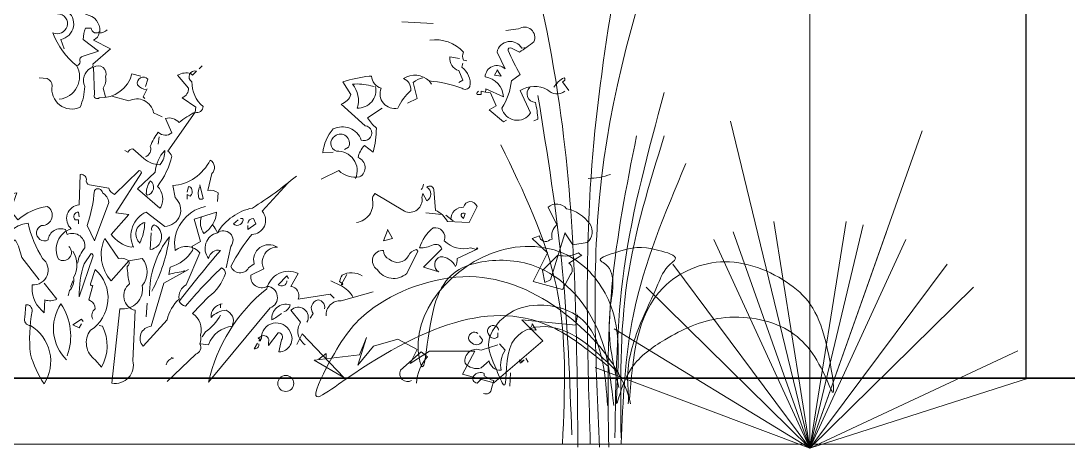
# Model space of a CAD drawing. Header units: millimetres. Extents: x 2033 to 2295, y 1536 to 1691.
# Drawn here: x 2145.155 to 2145.948, y 1628.112 to 1628.436 of the extents above; entities that cross this region are included whole.
import ezdxf

# ---------------------------------------------------------------- set-up
doc = ezdxf.new("R2010")
doc.units = ezdxf.units.MM
for name, color, linetype, lineweight in [('FACHADA', 40, 'Continuous', 35), ('MUROS BAJOS', 80, 'Continuous', 25), ('Verde', 58, 'Continuous', 13)]:
    doc.layers.add(name, color=color, linetype=linetype, lineweight=lineweight)

# ---------------------------------------------------------------- blocks, each defined once
blk = doc.blocks.new('verdess')
at = {"lineweight": 0}
for q in [(738.00099, 507.58836), (737.9408, 507.43785), (738.08603, 507.43045), (737.97365, 507.36189), (738.02833, 507.36189), (738.0413, 507.35932), (737.92827, 507.34811), (737.94291, 507.35406), (738.05907, 507.35406), (738.07371, 507.34811), (737.897, 507.3295), (738.10498, 507.3295), (737.87702, 507.31205), (738.12495, 507.31205), (737.8526, 507.2807), (738.15838, 507.2639), (737.83828, 507.25125), (738.16647, 507.24325)]:
    blk.add_line((738.00099, 507.19032), q, dxfattribs=at)
for points in [[(737.4311, 507.51912, -0.5), (737.43836, 507.50944, -0.4142), (737.42746, 507.5046, 0.138321), (737.44562, 507.47978, -0.529709), (737.43231, 507.45437)], [(737.44562, 507.47978, 0.333328), (737.44804, 507.48281, -0.5), (737.45046, 507.48705), (737.46196, 507.49068), (737.45046, 507.49976, -0.099014), (737.45228, 507.50823), (737.45651, 507.50823, 0.663971), (737.46317, 507.50581, 0.376755), (737.45288, 507.51852), (737.43775, 507.52638, 0.5), (737.43775, 507.52154, -0.682281), (737.43352, 507.49976), (737.43594, 507.49249)], [(737.46862, 507.50702, -0.243835), (737.46257, 507.5046, -0.263626), (737.45833, 507.49915), (737.47104, 507.49249), (737.45772, 507.48099, -0.535172), (737.45591, 507.47797, 0.371796), (737.45167, 507.46405, -0.090164), (737.44804, 507.44831, -0.594772), (737.42686, 507.46465, 0.312363), (737.42323, 507.4701), (737.41718, 507.47071)], [(737.81539, 507.46042, -0.369919), (737.80208, 507.46163, 0.264481), (737.7815, 507.46102), (737.78937, 507.44408, -0.666656), (737.76758, 507.44771, 0.123093), (737.77485, 507.46829), (737.7815, 507.47313, -0.027252), (737.77243, 507.49128, -0.720749), (737.77485, 507.4931), (737.7809, 507.49007, 0.03653), (737.79179, 507.49794, 0.769547), (737.78029, 507.50762), (737.77061, 507.50641)], [(737.71312, 507.49915, -0.247742), (737.73854, 507.49007, 0.207977), (737.73854, 507.48402), (737.74096, 507.48342)], [(737.78635, 507.4937), (737.78271, 507.4931, 0.686798), (737.76395, 507.49007), (737.77001, 507.47736, 0.648468), (737.75488, 507.47131, -0.37442), (737.76879, 507.45618), (737.75548, 507.46223, -0.236053), (737.75488, 507.45981), (737.75185, 507.46042), (737.75185, 507.458), (737.74882, 507.458, -0.4142), (737.75003, 507.46042)], [(737.63989, 507.41442), (737.63202, 507.41382, -0.159866), (737.63989, 507.43197, -0.443787), (737.66107, 507.4235, 1.153), (737.6641, 507.43439), (737.64594, 507.45073, 0.251633), (737.6532, 507.458), (737.64715, 507.46768, -0.035156), (737.66712, 507.47192), (737.66894, 507.47192, 0.326782), (737.6762, 507.46284, 0.618027), (737.68891, 507.44771, -0.102722), (737.69859, 507.46102, 0.333328), (737.69315, 507.4701, -0.346832), (737.71251, 507.46829, -0.064789), (737.73732, 507.46284, 0.5), (737.74338, 507.46405, 0.287735), (737.73732, 507.47857), (737.73793, 507.4816)], [(737.73551, 507.48523), (737.72825, 507.48644, 0.37204), (737.7349, 507.47615), (737.73793, 507.46889), (737.7349, 507.46707)], [(737.49404, 507.47192), (737.48738, 507.47373, -0.35936), (737.46257, 507.45558, -0.872879), (737.45893, 507.458), (737.45833, 507.47857, -0.762802), (737.46741, 507.47131, -0.205246), (737.46559, 507.46284), (737.46741, 507.45618)], [(737.49767, 507.41079, 0.4142), (737.5013, 507.41866, -0.085083), (737.50735, 507.42955, 0.409286), (737.51764, 507.42895), (737.5128, 507.43984, -0.286789), (737.52309, 507.43682, -0.035156), (737.53519, 507.44468), (737.53579, 507.44831), (737.52551, 507.45558, 0.308105), (737.53035, 507.46284), (737.52188, 507.47252, -0.220123), (737.53216, 507.47373), (737.53337, 507.47252), (737.5364, 507.47555, 0.907883), (737.53277, 507.46768, 0.222046), (737.54124, 507.44892, -0.523941), (737.53519, 507.44468), (737.51461, 507.41503, -0.099014), (737.51764, 507.4114, -0.106323), (737.50675, 507.3884, -0.326889), (737.50917, 507.37266), (737.50856, 507.37206), (737.49162, 507.38658), (737.50493, 507.39929, -0.165176), (737.51219, 507.41563, -0.200851), (737.50856, 507.40474, -0.173203), (737.49646, 507.40958), (737.48798, 507.41684, 0.236053), (737.48435, 507.41442), (737.48193, 507.41563)], [(737.49827, 507.46163, -0.178345), (737.49162, 507.46526, -0.817993), (737.49948, 507.4695), (737.49767, 507.46405)], [(737.67196, 507.46405, -0.489075), (737.65804, 507.44771, 0.257034), (737.65441, 507.46586, -0.076462), (737.66833, 507.46465), (737.67075, 507.46405)], [(737.70767, 507.47071, 0.092926), (737.70041, 507.46707), (737.70343, 507.45497), (737.69617, 507.45134)], [(737.80692, 507.46344, -0.132751), (737.81479, 507.47071, -0.5), (737.81479, 507.46829), (737.81358, 507.46768), (737.81842, 507.46102)], [(737.78877, 507.46344, 0.656815), (737.793, 507.45194, -0.053406), (737.79482, 507.43924), (737.79179, 507.43803)], [(737.47225, 507.45679), (737.48496, 507.45316, -0.510468), (737.50372, 507.44408), (737.51038, 507.44105)], [(737.63081, 507.39385), (737.64412, 507.4005, 0.25), (737.65986, 507.39566, 0.663467), (737.65865, 507.41019, -0.148178), (737.66349, 507.41926), (737.67015, 507.41442, 0.057068), (737.67257, 507.43258, -0.099014), (737.66591, 507.44045), (737.67681, 507.44771)], [(737.65683, 507.39445, 0.559616), (737.64231, 507.41503, -0.630219), (737.6411, 507.42653, -0.808411), (737.65139, 507.41805), (737.64836, 507.41624)], [(737.43957, 507.34301, -0.931778), (737.4317, 507.33333, -0.45929), (737.44138, 507.35632, -0.660172), (737.44744, 507.37448), (737.44804, 507.39748, -0.442368), (737.45288, 507.39385, 0.4142), (737.4553, 507.38961), (737.46983, 507.38719, 0.219635), (737.47406, 507.38235), (737.49283, 507.4005, -0.333328), (737.49464, 507.39869), (737.47528, 507.36843), (737.48496, 507.36722), (737.47164, 507.35209, 0.188675), (737.48677, 507.3424), (737.48798, 507.34301), (737.48859, 507.3424, -0.420059), (737.49827, 507.36903), (737.51219, 507.35814, 0.685608), (737.52006, 507.37993), (737.51824, 507.389, 0.263565), (737.54669, 507.40837, -0.49028), (737.5479, 507.39808), (737.54487, 507.38537, -0.205246), (737.55274, 507.38356), (737.55213, 507.3769)], [(737.61205, 507.39627, -0.032425), (737.57876, 507.37206, 0.210526), (737.55213, 507.3533, 0.557053), (737.54548, 507.33393, -0.431534), (737.55456, 507.33998, 0.015289), (737.52309, 507.30125, 0.162277), (737.52793, 507.29762, -0.030579), (737.55516, 507.32667, -0.355026), (737.55819, 507.32243, -0.161758), (737.54548, 507.30488), (737.53337, 507.29217, -0.32045), (737.53943, 507.27583, -0.099014), (737.53882, 507.26918, -0.46698), (737.53579, 507.26131), (737.51401, 507.24073)], [(737.84989, 507.39748, -0.081085), (737.83295, 507.39445)], [(737.45893, 507.34725), (737.45349, 507.35874, 0.065445), (737.45893, 507.38537, -0.659393), (737.46499, 507.38356, -0.236053), (737.46983, 507.3763), (737.45893, 507.34725)], [(737.49888, 507.38174, 0.659393), (737.5013, 507.39264, 0.139038), (737.49827, 507.38295), (737.49888, 507.38174)], [(737.52914, 507.37872), (737.52914, 507.38235), (737.53156, 507.38114, 0.302765), (737.53277, 507.38598, 0.265564), (737.53035, 507.3884), (737.52914, 507.38416)], [(737.53882, 507.3884, 0.195877), (737.53822, 507.37932, 0.4142), (737.54124, 507.37932), (737.53882, 507.38961)], [(737.60539, 507.39082), (737.58603, 507.36964, -0.63649), (737.57816, 507.35209, 0.04776), (737.56242, 507.32788, 0.639832), (737.57574, 507.32667), (737.57997, 507.3297, -0.689148), (737.59752, 507.3424, 0.369919), (737.58663, 507.33393, 0.225418), (737.58724, 507.32606), (737.57755, 507.32122, 0.638885), (737.58966, 507.31275, -0.813461), (737.59208, 507.29641), (737.54548, 507.24013, -0.173706), (737.58966, 507.31093, -0.490295), (737.61326, 507.32243), (737.60781, 507.31275, -0.489075), (737.61326, 507.30307), (737.63747, 507.3067), (737.64049, 507.30367)], [(737.65744, 507.36117, 0.444092), (737.66954, 507.37811, -0.197815), (737.67136, 507.38295), (737.69375, 507.36964, 0.607483), (737.70706, 507.37993), (737.70767, 507.38295), (737.7107, 507.37751, 0.589737), (737.7107, 507.38779, -0.60791), (737.71614, 507.38598), (737.71735, 507.37024, -0.177399), (737.72643, 507.36177), (737.74277, 507.36117), (737.74882, 507.37327, 0.765594), (737.73854, 507.37266, 0.420074), (737.72885, 507.36359), (737.73067, 507.36238), (737.72522, 507.36661)], [(737.70828, 507.39021, -0.173203), (737.70646, 507.38598)], [(737.44623, 507.3303, -0.149368), (737.45167, 507.3418, 0.589905), (737.43836, 507.35209), (737.43715, 507.35572, 0.490158), (737.42383, 507.34785, -1.060547), (737.41899, 507.35874, 0.776093), (737.42323, 507.37327, 0.142365), (737.40084, 507.36298), (737.39539, 507.37024), (737.40023, 507.38356), (737.37784, 507.37993, -0.50354), (737.37723, 507.36419, 0.628937), (737.36876, 507.36843, -0.265564), (737.36392, 507.34664, -0.169571), (737.37663, 507.32606, -0.119873), (737.3736, 507.31154), (737.38207, 507.30972)], [(737.53035, 507.32546), (737.51159, 507.31517), (737.5019, 507.28249, 0.621735), (737.49585, 507.26736), (737.51401, 507.28733, -0.145264), (737.52309, 507.30307, -0.318115), (737.52853, 507.31396), (737.53882, 507.33817, 0.4142), (737.52006, 507.33998, -0.3983), (737.54306, 507.37327)], [(737.81539, 507.35269), (737.8045, 507.31759), (737.80027, 507.31578), (737.79845, 507.32485), (737.80995, 507.33635, 0.182709), (737.82568, 507.33817, 0.162277), (737.8281, 507.33635), (737.81842, 507.3303, -0.442368), (737.81963, 507.32183), (737.81358, 507.31033), (737.79119, 507.31638), (737.80208, 507.33817), (737.79058, 507.34906), (737.79603, 507.35088, 0.608597), (737.8039, 507.34785), (737.80571, 507.34846, -0.302765), (737.80934, 507.35935), (737.80269, 507.37266, -0.435272), (737.81661, 507.37145, -0.199997), (737.83416, 507.35996, -0.39035), (737.83234, 507.34604), (737.82145, 507.34422), (737.81539, 507.3533), (737.81539, 507.35269)], [(737.44744, 507.3654), (737.44683, 507.36903, 0.663971), (737.44441, 507.36298), (737.44683, 507.36298), (737.44683, 507.35996)], [(737.54003, 507.3654, 0.240036), (737.54185, 507.35269, 0.2379), (737.55153, 507.36903), (737.53458, 507.36359), (737.53943, 507.34664), (737.53277, 507.34301, -0.236053), (737.53337, 507.33998, -0.178345), (737.51643, 507.32727), (737.51522, 507.32183, -0.026764), (737.52793, 507.32425), (737.52672, 507.32485)], [(737.56969, 507.36419), (737.5715, 507.36419, -0.707504), (737.56424, 507.35996), (737.56787, 507.36298)], [(737.57513, 507.36056, -0.380188), (737.57937, 507.36419), (737.58118, 507.35996), (737.57513, 507.35572), (737.57513, 507.35874)], [(737.73975, 507.36782, 1), (737.73732, 507.3654), (737.73854, 507.36419), (737.73975, 507.36782)], [(737.42081, 507.31517), (737.43049, 507.30307, -0.204086), (737.42141, 507.30246), (737.42081, 507.29278, -0.226822), (737.41173, 507.31154), (737.41173, 507.31396, 0.749039), (737.4196, 507.33393, -0.077942), (737.4087, 507.36056, 0.34404), (737.38813, 507.34059), (737.39902, 507.34785, -0.080353), (737.40386, 507.33454), (737.41718, 507.31759)], [(737.49343, 507.34543, -0.592255), (737.49706, 507.36117, -0.099731), (737.49404, 507.34725), (737.49343, 507.34543)], [(737.50251, 507.35511, -0.4142), (737.50432, 507.35935, -0.738571), (737.5013, 507.34059), (737.5019, 507.3533)], [(737.5485, 507.35935, -0.062256), (737.55213, 507.3533, -0.882339), (737.56242, 507.34301), (737.55879, 507.32667)], [(737.74943, 507.34119), (737.73369, 507.33393, -0.162277), (737.73248, 507.32788, 0.291199), (737.72098, 507.33514, 0.630219), (737.71977, 507.32364), (737.70828, 507.32727), (737.72219, 507.34119, 0.4142), (737.71554, 507.34422, -0.124695), (737.70525, 507.3418, -0.156006), (737.71554, 507.35693, -0.597885), (737.72401, 507.34725, 0.261948), (737.74398, 507.3418), (737.74822, 507.34059), (737.74882, 507.3418), (737.74943, 507.34119)], [(737.48496, 507.33212), (737.49525, 507.33393, -0.352936), (737.49525, 507.31336, -0.5103), (737.4783, 507.2958), (737.47225, 507.23952, 0.554825), (737.48798, 507.25647), (737.4898, 507.29459, -0.628204), (737.48556, 507.31457, -0.044617), (737.48375, 507.32788, 0.4142), (737.48496, 507.33212, 0.205246), (737.47709, 507.33393), (737.4668, 507.34906, 0.298126), (737.47164, 507.31699), (737.48496, 507.33212)], [(737.50069, 507.30549, -0.174072), (737.51582, 507.35027, -0.088486), (737.50251, 507.30912)], [(737.44259, 507.33938, -0.272202), (737.4432, 507.31941, -0.236053), (737.44017, 507.30972), (737.43896, 507.30549)], [(737.68225, 507.33333, -0.319077), (737.67802, 507.33998, 0.777725), (737.67317, 507.32546, 0.455246), (737.69557, 507.32243), (737.70404, 507.33938), (737.70283, 507.34059, 0.25296), (737.69678, 507.33575, -0.489075), (737.68225, 507.33333)], [(737.44744, 507.30488, -0.079437), (737.45107, 507.3297), (737.45651, 507.33756, -0.618027), (737.45772, 507.33514), (737.44744, 507.30488)], [(737.45772, 507.28794, -0.35614), (737.45954, 507.2958, 0.302765), (737.45591, 507.30186), (737.4547, 507.30246), (737.45772, 507.31336, -0.618027), (737.45591, 507.31457), (737.45954, 507.32546, -0.499023), (737.45591, 507.27946, 0.420273), (737.45954, 507.25707), (737.46438, 507.25163, 0.254562), (737.46499, 507.28249), (737.46257, 507.2831)], [(737.66168, 507.32062, 0.278625), (737.64655, 507.32122, 0.07106), (737.64473, 507.31638), (737.64715, 507.31457), (737.64655, 507.31396), (737.64594, 507.31396), (737.65018, 507.32183)], [(737.606, 507.3188), (737.60479, 507.32062), (737.59813, 507.31396, 0.630219), (737.60479, 507.31699)], [(737.65502, 507.30428, 0.159607), (737.64534, 507.31336), (737.63807, 507.31699)], [(737.63444, 507.29036, -0.447098), (737.64594, 507.30186), (737.67015, 507.30851)], [(737.41052, 507.2831, -0.523941), (737.40628, 507.28915), (737.40689, 507.29883, -0.5), (737.41173, 507.29399, 0.072708), (737.41052, 507.26131, 0.077194), (737.42081, 507.23892, 0.423996), (737.41052, 507.2831)], [(737.43775, 507.25707, -0.356445), (737.43352, 507.29944, -0.241074), (737.43836, 507.2601)], [(737.55577, 507.29944, 0.4142), (737.54729, 507.28915, -0.198578), (737.55879, 507.29459, -0.4142), (737.56363, 507.2837), (737.56363, 507.28249, 0.297668), (737.54548, 507.26857), (737.53943, 507.26918)], [(737.60237, 507.29338, 0.291199), (737.60721, 507.29883, 0.528915), (737.59329, 507.28733, 0.039932), (737.60055, 507.29217)], [(737.63323, 507.2958, 0.45993), (737.62839, 507.30246, 0.578781), (737.62476, 507.29217), (737.62234, 507.28854)], [(737.55456, 507.29096, -0.109482), (737.54306, 507.27825), (737.54064, 507.27462)], [(737.61871, 507.26857, -0.424515), (737.61508, 507.28552), (737.60781, 507.29459, -0.880783), (737.61992, 507.28552)], [(737.58603, 507.27523, -0.632065), (737.59087, 507.27039), (737.59087, 507.26797), (737.59813, 507.27765, -0.680847), (737.60055, 507.2722), (737.59873, 507.26312, 0.580322), (737.60721, 507.27825, 0.820084), (737.58542, 507.27341), (737.58482, 507.2722), (737.583, 507.27341), (737.58603, 507.27523)], [(737.76516, 507.27946, 1.387421), (737.7579, 507.27583, 0.544022), (737.76456, 507.27462), (737.76456, 507.27765)], [(737.74943, 507.27704, 1.182175), (737.74519, 507.26978, 0.588394), (737.75306, 507.2722), (737.75064, 507.27523)], [(737.58239, 507.26978), (737.57997, 507.26554, 0.45993), (737.58361, 507.26857), (737.58361, 507.26918)], [(737.76577, 507.26918), (737.77001, 507.26433, 0.185669), (737.76698, 507.2492, -0.373596), (737.7579, 507.25647), (737.75185, 507.25102, -0.302765), (737.73975, 507.25465, -0.609818), (737.75185, 507.26433), (737.76456, 507.26857)], [(737.70283, 507.23952, -0.165222), (737.7113, 507.25949), (737.70646, 507.26312), (737.69072, 507.2492, 0.703232), (737.6992, 507.24134)], [(737.5134, 507.25344, -0.368179), (737.51885, 507.25828), (737.51703, 507.25889)], [(737.75367, 507.23165, 0.535172), (737.75972, 507.23528), (737.76153, 507.24134, -0.069427), (737.75427, 507.24497), (737.75427, 507.24678, 0.38205), (737.7464, 507.24497, 0.608597), (737.74882, 507.23952), (737.75185, 507.24255)]]:
    blk.add_lwpolyline(points, format="xyb", dxfattribs=at)
for points in [[(737.69194, 507.51307), (737.71554, 507.51186)], [(737.54064, 507.47978), (737.53822, 507.47736)], [(737.76395, 507.47615), (737.76214, 507.47252), (737.76698, 507.47192), (737.76395, 507.47676), (737.76395, 507.47615)], [(737.71251, 507.46829), (737.71433, 507.46586)], [(737.49888, 507.46223), (737.49585, 507.45618), (737.49706, 507.45497)], [(737.75548, 507.45981), (737.75911, 507.45921), (737.76335, 507.44952), (737.7579, 507.4465), (737.76879, 507.43742), (737.77122, 507.43863)], [(737.50796, 507.42592), (737.50735, 507.42047)], [(737.72219, 507.36722), (737.71009, 507.36843)], [(737.68104, 507.35511), (737.67802, 507.34725), (737.68467, 507.34906), (737.68104, 507.35572), (737.68104, 507.35511)], [(737.44259, 507.31699), (737.44078, 507.31214)], [(737.49888, 507.30004), (737.49827, 507.28975)], [(737.55456, 507.29944), (737.55456, 507.29641)], [(737.61227, 507.26883), (737.61624, 507.27675), (737.64795, 507.24374), (737.62548, 507.25694), (737.65984, 507.26091), (737.66512, 507.27411), (737.65852, 507.25298), (737.67041, 507.26751), (737.68891, 507.27279), (737.70344, 507.26487), (737.69816, 507.2543), (737.71269, 507.26355), (737.74704, 507.26355), (737.73779, 507.24638), (737.76158, 507.23978), (737.79857, 507.27147), (737.78272, 507.28731), (737.82368, 507.28335), (737.825, 507.29127)], [(737.45046, 507.28612), (737.44925, 507.28794), (737.44259, 507.2837), (737.44744, 507.28128), (737.44925, 507.28431)], [(737.79058, 507.2837), (737.78877, 507.28007), (737.79361, 507.27946), (737.79058, 507.28431), (737.79058, 507.2837)], [(737.58482, 507.2722), (737.58361, 507.2716), (737.58482, 507.2716), (737.58482, 507.2722)], [(737.62899, 507.25768), (737.63444, 507.26191), (737.63444, 507.25768)], [(737.78271, 507.25526), (737.78453, 507.25707), (737.78271, 507.25586), (737.7809, 507.25707), (737.7815, 507.25465), (737.78271, 507.25526)], [(737.78574, 507.25828), (737.78756, 507.25526)], [(737.77424, 507.24739), (737.77364, 507.2371)]]:
    blk.add_lwpolyline(points, dxfattribs=at)
blk.add_circle((737.60388, 507.23922), 0.00605, dxfattribs=at)
for points in [[(737.84161, 507.1911), (737.84161, 507.38011), (737.99339, 507.82114)], [(737.82526, 507.1911), (737.81125, 507.45012), (737.73652, 507.74647)], [(737.8346, 507.19343), (737.8346, 507.38711), (737.87663, 507.66246)], [(737.85328, 507.1981), (737.86029, 507.32644), (737.89064, 507.45945)], [(737.82059, 507.20043), (737.81358, 507.32411), (737.7949, 507.45712)], [(737.84861, 507.1911), (737.85095, 507.31244), (737.86963, 507.42678)], [(737.85795, 507.1981), (737.86262, 507.31711), (737.89064, 507.42678)], [(737.81358, 507.19343), (737.80891, 507.31244), (737.76688, 507.41978)], [(737.85795, 507.19343), (737.86729, 507.29144), (737.90699, 507.40578)], [(737.86425, 507.22704), (737.88977, 507.3117), (737.9364, 507.33139), (737.98828, 507.31235), (738.01521, 507.26051), (738.01784, 507.23295), (738.0139, 507.24148), (737.98434, 507.27954), (737.93377, 507.28873), (737.89108, 507.27232), (737.86613, 507.25132), (737.85496, 507.22441)], [(737.85496, 507.24804), (737.79651, 507.28217), (737.77352, 507.26576), (737.76893, 507.2382), (737.76367, 507.24935), (737.75776, 507.27101), (737.7709, 507.2907), (737.79454, 507.29857), (737.83066, 507.28545), (737.8438, 507.25592), (737.84774, 507.22251)]]:
    blk.add_spline(points, degree=3, dxfattribs=at)
for points, knots in [([(737.85233, 507.22264), (737.84916, 507.2523), (737.84159, 507.28911), (737.80265, 507.33235), (737.74787, 507.33411), (737.71081, 507.31432), (737.70983, 507.23865), (737.69662, 507.29159), (737.74891, 507.35013), (737.82361, 507.34146), (737.85803, 507.29367), (737.85577, 507.25289), (737.85447, 507.22833), (737.85423, 507.22376)], [0, 0, 0, 0, 0.0366558, 0.0875452, 0.1207962, 0.1544105, 0.192278, 0.1943817, 0.2743041, 0.3190782, 0.3536804, 0.4002472, 0.4109487, 0.4109487, 0.4109487, 0.4109487]), ([(737.85627, 507.23623), (737.85163, 507.25496), (737.84436, 507.28433), (737.85544, 507.325), (737.83902, 507.33367), (737.86682, 507.34274), (737.87365, 507.34361), (737.90324, 507.33554), (737.89063, 507.3266), (737.88445, 507.30995), (737.87011, 507.28138), (737.86085, 507.25077), (737.86386, 507.22992), (737.86331, 507.22376)], [0, 0, 0, 0, 0.0472165, 0.0740602, 0.0759007, 0.0848306, 0.1114253, 0.1223864, 0.1267173, 0.140458, 0.1655861, 0.2001398, 0.2145458, 0.2145458, 0.2145458, 0.2145458]), ([(737.84771, 507.25266), (737.83461, 507.26329), (737.77601, 507.31082), (737.70056, 507.28041), (737.61941, 507.2209), (737.64318, 507.26902), (737.66816, 507.30187), (737.74402, 507.33149), (737.81381, 507.29924), (737.85245, 507.25755), (737.86387, 507.23047), (737.86498, 507.22376)], [0, 0, 0, 0, 0.0379024, 0.169579, 0.184265, 0.2055761, 0.2441998, 0.3065625, 0.3663082, 0.4155117, 0.431277, 0.431277, 0.431277, 0.431277])]:
    blk.add_open_spline(points, degree=3, knots=knots, dxfattribs=at)

msp = doc.modelspace()

# ---------------------------------------------------------------- linework, layer by layer
at = {"layer": 'FACHADA', "linetype": 'Continuous', "ltscale": 0.07}
msp.add_line((2137.41761, 1628.1653), (2146.78689, 1628.1653), dxfattribs=at)
at = {"layer": 'MUROS BAJOS'}
msp.add_line((2145.91608, 1630.7653), (2145.91608, 1628.1653), dxfattribs=at)
at = {"layer": 'Verde', "linetype": 'Continuous', "ltscale": 0.07}
msp.add_line((2137.41761, 1628.1153), (2146.78689, 1628.1153), dxfattribs=at)

# ---------------------------------------------------------------- block references
at = {"layer": 'Verde'}
msp.add_blockref('verdess', (1407.75147, 1120.92204), dxfattribs=at)

doc.saveas('drawing.dxf')
